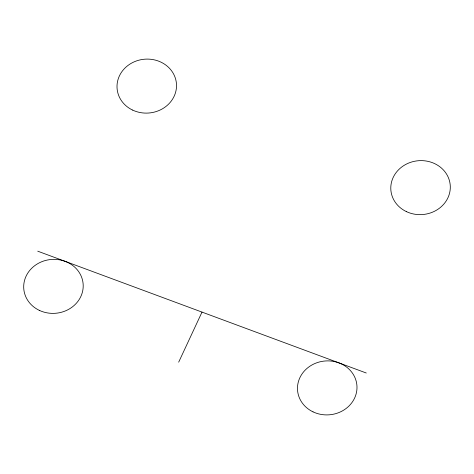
<?xml version="1.0" encoding="UTF-8"?>
<svg xmlns="http://www.w3.org/2000/svg" width="474" height="474" viewBox="0 0 474 474"><rect width="100%" height="100%" fill="white"/><g stroke="black" fill="none" stroke-linecap="round" stroke-linejoin="round"><path stroke-width="0.71" d="M178.68 362.166L202.007 312.099M37.736 251.184L366.278 373.014M132.548 110.057A29.779 26.988 -5.1 0 0 176.512 84.941A29.779 26.988 -5.1 0 0 131.227 63.315A29.779 26.988 -5.1 0 0 132.548 110.057M406.337 211.588A29.779 26.988 -5.1 0 0 450.3 186.466A29.779 26.988 -5.1 0 0 405.015 164.839A29.779 26.988 -5.1 0 0 406.337 211.588M39.235 310.322A29.779 26.988 -5.1 0 0 83.199 285.206A29.779 26.988 -5.1 0 0 37.914 263.58A29.779 26.988 -5.1 0 0 39.235 310.322M313.024 411.853A29.779 26.988 -5.1 0 0 356.987 386.731A29.779 26.988 -5.1 0 0 311.702 365.104A29.779 26.988 -5.1 0 0 313.024 411.853"/></g></svg>
